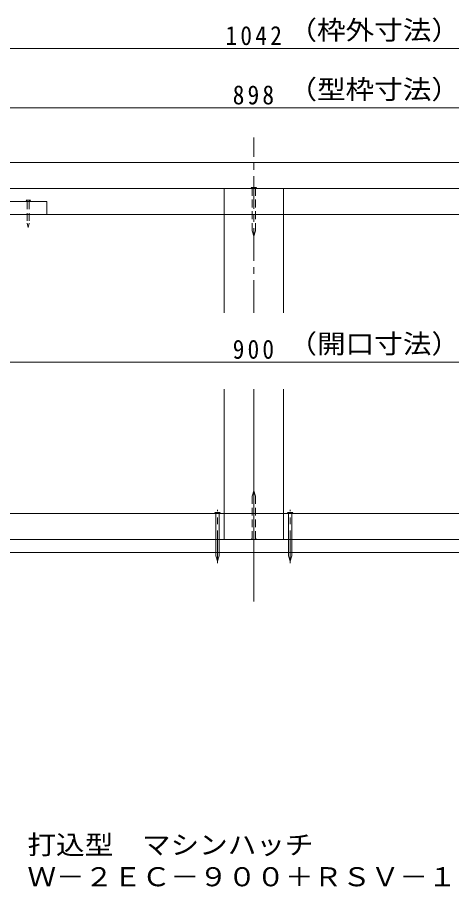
# Model space of a CAD drawing. Units: millimetres at full size, sheet at 1:6. Extents: x -2205 to 2235, y -1648 to 1656.
# Drawn here: x 404 to 805, y -1648 to -846 of the extents above; entities that cross this region are included whole.
import ezdxf
from ezdxf.enums import TextEntityAlignment as Align

# ---------------------------------------------------------------- set-up
doc = ezdxf.new("R2010")
doc.units = ezdxf.units.MM
doc.header["$LTSCALE"] = 6
doc.linetypes.add('CHAIN1', pattern=[8, 5, -1, 1, -1])
doc.linetypes.add('DASHED1', pattern=[1.8, 1.2, -0.6])
for name, color, linetype, lineweight in [('1-1_1-1ﾚｲﾔ', 2, 'Continuous', 9), ('1-8', 3, 'Continuous', 9), ('1-B', 4, 'Continuous', 9), ('1-C', 4, 'Continuous', 9), ('1-D', 5, 'Continuous', 5), ('1-F', 7, 'Continuous', 9), ('F-5_F-5ﾚｲﾔ', 7, 'Continuous', 9)]:
    doc.layers.add(name, color=color, linetype=linetype, lineweight=lineweight)
doc.styles.add('ＭＳ ゴシック', font='')
doc.styles.get('ＭＳ ゴシック').set_extended_font_data('MS Gothic')

msp = doc.modelspace()

# ---------------------------------------------------------------- linework, layer by layer
at = {"layer": '1-1_1-1ﾚｲﾔ', "color": 6, "linetype": 'CHAIN1'}
for p, q in [((622.38, -1118.611), (622.38, -957.021)), ((622.38, -1118.611), (622.38, -957.021)), ((622.38, -1385.163), (622.38, -1189.174)), ((622.38, -1363.629), (622.38, -1189.174))]:
    msp.add_line(p, q, dxfattribs=at)
at = {"layer": '1-1_1-1ﾚｲﾔ'}
for p, q in [((1293.381, -1327.832), (-48.62, -1327.832)), ((-48.62, -1339.832), (1293.381, -1339.832))]:
    msp.add_line(p, q, dxfattribs=at)
at = {"layer": '1-8', "linetype": 'DASHED1'}
for p, q in [((619.855, -1002.862), (620.86, -1003.832)), ((620.86, -1042.982), (620.86, -1003.832)), ((623.9, -1042.982), (623.9, -1003.832)), ((620.86, -1042.982), (622.38, -1047.832)), ((623.9, -1042.982), (622.38, -1047.832)), ((620.86, -1287.711), (622.38, -1282.862)), ((623.9, -1287.711), (622.38, -1282.862)), ((620.86, -1287.711), (620.86, -1326.862)), ((623.9, -1287.711), (623.9, -1326.862)), ((624.905, -1327.832), (623.9, -1326.862))]:
    msp.add_line(p, q, dxfattribs=at)
at = {"layer": '1-8'}
for p, q in [((586.355, -1302.862), (587.359, -1303.832)), ((587.359, -1342.982), (587.359, -1303.832)), ((590.4, -1342.982), (590.4, -1303.832)), ((653.355, -1302.862), (654.36, -1303.832)), ((654.36, -1342.982), (654.36, -1303.832)), ((657.4, -1342.982), (657.4, -1303.832)), ((587.359, -1342.982), (588.879, -1347.832)), ((590.4, -1342.982), (588.879, -1347.832)), ((654.36, -1342.982), (655.88, -1347.832)), ((657.4, -1342.982), (655.88, -1347.832))]:
    msp.add_line(p, q, dxfattribs=at)
at = {"layer": '1-8', "linetype": 'CHAIN1'}
for p, q in [((588.879, -1349.572), (588.879, -1300.307)), ((655.88, -1349.572), (655.88, -1300.307))]:
    msp.add_line(p, q, dxfattribs=at)
at = {"layer": '1-8', "linetype": 'DASHED1'}
for points in [[(619.855, -1002.862), (624.905, -1002.862), (623.9, -1003.832)], [(624.905, -1327.832), (619.855, -1327.832), (620.86, -1326.862)]]:
    msp.add_lwpolyline(points, dxfattribs=at)
at = {"layer": '1-8'}
for points in [[(586.355, -1302.862), (591.404, -1302.862), (590.4, -1303.832)], [(653.355, -1302.862), (658.405, -1302.862), (657.4, -1303.832)]]:
    msp.add_lwpolyline(points, dxfattribs=at)
at = {"layer": '1-B', "color": 5, "lineweight": 5}
for p, q in [((173.379, -979.832), (1071.38, -979.832)), ((198.379, -1003.832), (1063.86, -1003.832)), ((594.88, -1303.832), (185.379, -1303.832)), ((594.88, -1303.832), (594.88, -1327.832)), ((649.88, -1327.832), (649.88, -1303.832)), ((1059.381, -1303.832), (649.88, -1303.832)), ((594.88, -1327.832), (185.379, -1327.832)), ((1059.381, -1327.832), (649.88, -1327.832))]:
    msp.add_line(p, q, dxfattribs=at)
at = {"layer": '1-B', "color": 3}
for p, q in [((594.88, -1003.832), (594.88, -1027.832)), ((594.88, -1003.832), (649.88, -1003.832)), ((649.88, -1003.832), (649.88, -1027.832)), ((649.88, -1027.832), (594.88, -1027.832)), ((594.88, -1303.832), (594.88, -1327.832)), ((594.88, -1303.832), (649.88, -1303.832)), ((649.88, -1303.832), (649.88, -1327.832)), ((649.88, -1327.832), (594.88, -1327.832))]:
    msp.add_line(p, q, dxfattribs=at)
at = {"layer": '1-B', "color": 6}
for p, q in [((198.379, -1015.832), (431.473, -1015.832)), ((431.473, -1015.832), (431.473, -1027.832))]:
    msp.add_line(p, q, dxfattribs=at)
at = {"layer": '1-B'}
msp.add_line((252.88, -1027.832), (991.88, -1027.832), dxfattribs=at)
at = {"layer": '1-C'}
for p, q in [((416.16, -1014.832), (412.16, -1014.832)), ((413.16, -1015.832), (412.16, -1014.832)), ((416.16, -1014.832), (415.159, -1015.832))]:
    msp.add_line(p, q, dxfattribs=at)
at = {"layer": '1-C', "linetype": 'DASHED1'}
for p, q in [((415.159, -1015.831), (415.159, -1035.831)), ((415.159, -1035.831), (414.159, -1039.831))]:
    msp.add_line(p, q, dxfattribs=at)
msp.add_lwpolyline([(413.16, -1015.831), (413.16, -1035.831), (414.159, -1039.831)], dxfattribs=at)
at = {"layer": '1-D', "color": 2, "lineweight": 9}
for p, q in [((594.88, -1027.832), (649.88, -1027.832)), ((594.88, -1027.832), (594.88, -1118.611)), ((649.88, -1027.832), (649.88, -1118.611)), ((594.88, -1189.174), (594.88, -1303.832)), ((649.88, -1189.174), (649.88, -1303.832)), ((594.88, -1303.832), (649.88, -1303.832))]:
    msp.add_line(p, q, dxfattribs=at)
at = {"layer": '1-F'}
for p, q in [((101.38, -874.865), (1143.381, -874.865)), ((173.379, -929.602), (1071.38, -929.602)), ((1072.381, -1164.332), (172.38, -1164.332))]:
    msp.add_line(p, q, dxfattribs=at)

# ---------------------------------------------------------------- texts
at = {"layer": '1-F', "color": 2, "style": 'ＭＳ ゴシック', "width": 1.1}
for s, p in [('（枠外寸法）', (654.253, -871.865)), ('（型枠寸法）', (654.252, -926.602)), ('（開口寸法）', (654.253, -1161.332))]:
    msp.add_text(s, height=17.6, dxfattribs=at).set_placement(p, align=Align.BOTTOM_LEFT)
at = {"layer": '1-F', "color": 2, "char_height": 17.6, "attachment_point": 7, "style": 'ＭＳ ゴシック'}
for s, insert in [('\\T1.28;\\W0.9;1042', (596.13, -871.865)), ('\\T1.27;\\W0.9;898', (602.88, -926.602)), ('\\T1.27;\\W0.9;900', (602.88, -1161.332))]:
    msp.add_mtext(s, dxfattribs=dict(at, insert=insert))
at = {"layer": 'F-5_F-5ﾚｲﾔ', "color": 2, "style": 'ＭＳ ゴシック', "width": 1.1}
for s, p in [('打込型\u3000マシンハッチ', (413.451, -1623.644)), ('Ｗ－２ＥＣ－９００＋ＲＳＶ－１６－９００\u3000Ｃ＝', (413.451, -1653.113))]:
    msp.add_text(s, height=17.6, dxfattribs=at).set_placement(p, align=Align.BOTTOM_LEFT)

doc.saveas('drawing.dxf')
